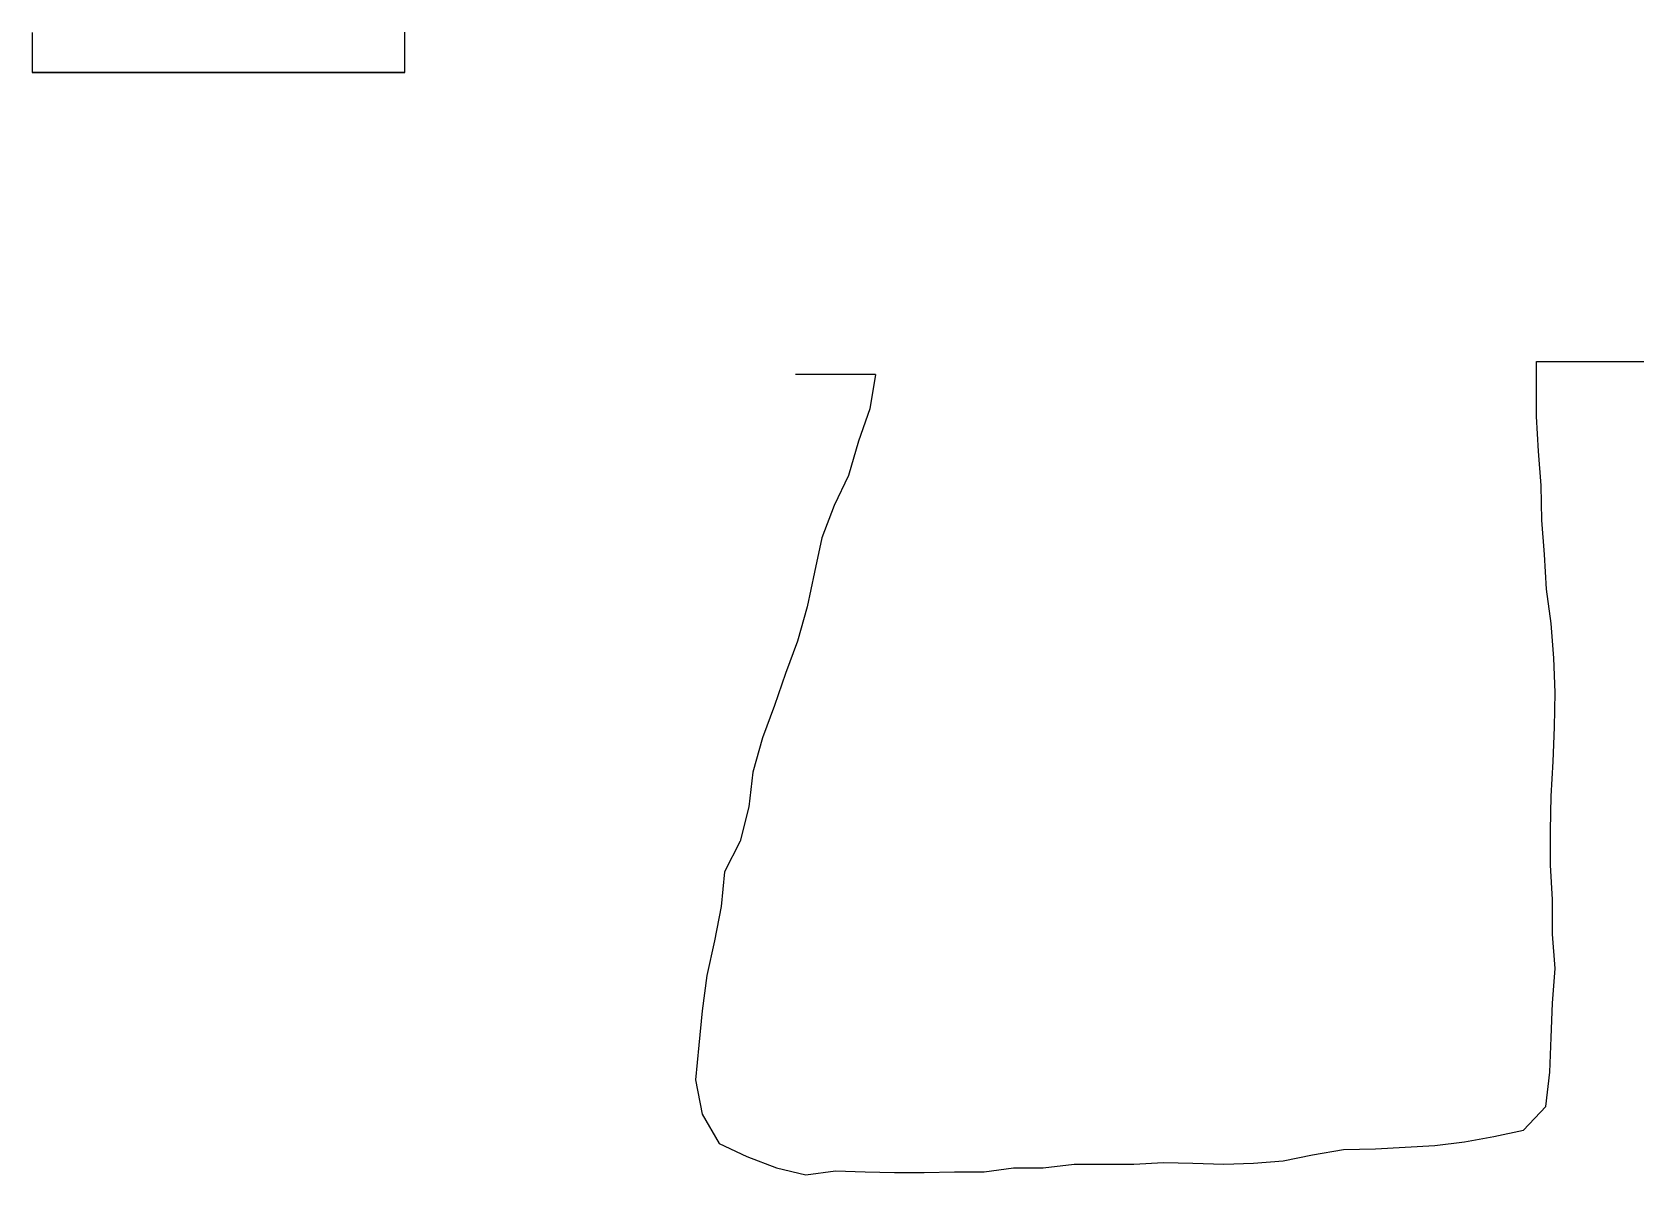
# Model space of a CAD drawing. Extents: x 4.2 to 15.4, y 2.6 to 16.
# Drawn here: x 4.15 to 12.89, y 2.62 to 8.81 of the extents above; entities that cross this region are included whole.
import ezdxf

# ---------------------------------------------------------------- set-up
doc = ezdxf.new("R2010")
doc.units = 0
doc.layers.add('LAYER1', color=7, linetype='CONTINUOUS')

msp = doc.modelspace()

# ---------------------------------------------------------------- linework, layer by layer
at = {"layer": 'LAYER1', "color": 7, "linetype": 'CONTINUOUS'}
for points in [[(4.151, 8.8085), (4.151, 8.5929)], [(6.1705, 8.5929), (6.1705, 8.8106)], [(4.151, 8.5929), (6.1705, 8.5929)], [(6.1705, 8.5929), (4.151, 8.5929)], [(8.7232, 6.9558), (8.6912, 6.7688), (8.6306, 6.5943), (8.5772, 6.4073), (8.4988, 6.2453), (8.4311, 6.0707), (8.3919, 5.8837), (8.3527, 5.6968), (8.2993, 5.5098), (8.2351, 5.3353), (8.1746, 5.1607), (8.1105, 4.9862), (8.057, 4.7992), (8.0356, 4.6123), (7.9893, 4.4253), (7.9038, 4.2591), (7.886, 4.0721), (7.8504, 3.8851), (7.8076, 3.6981), (7.7827, 3.507), (7.7649, 3.32), (7.7471, 3.133), (7.7827, 2.946), (7.8753, 2.7881), (8.025, 2.7175), (8.1853, 2.6552), (8.3456, 2.6178), (8.5059, 2.6385), (8.6662, 2.6344), (8.8265, 2.6302), (8.9868, 2.6302), (9.1507, 2.6344), (9.311, 2.6344), (9.4714, 2.6552), (9.6317, 2.6552), (9.7991, 2.6759), (9.963, 2.6759), (10.1233, 2.6759), (10.2836, 2.6842), (10.4439, 2.6801), (10.6114, 2.6759), (10.7717, 2.6801), (10.932, 2.6926), (11.0923, 2.7258), (11.2598, 2.7549), (11.4343, 2.759), (11.5946, 2.7674), (11.7549, 2.7757), (11.9153, 2.7964), (12.0756, 2.8255), (12.2359, 2.8588), (12.357, 2.9876), (12.3784, 3.1746), (12.3855, 3.3615), (12.3927, 3.5485), (12.4069, 3.7355), (12.3927, 3.9225), (12.3927, 4.1095), (12.382, 4.2965), (12.382, 4.4834), (12.3855, 4.6704), (12.3962, 4.8574), (12.4033, 5.0444), (12.4069, 5.2314), (12.3998, 5.4184), (12.3855, 5.6053), (12.3606, 5.7923), (12.3499, 5.9793), (12.3356, 6.1663), (12.3321, 6.3533), (12.3178, 6.5403), (12.3071, 6.7272), (12.3071, 6.9142), (12.3071, 7.0264)], [(12.3071, 7.0264), (12.8878, 7.0264)], [(8.7232, 6.9558), (8.2886, 6.9558)]]:
    msp.add_lwpolyline(points, dxfattribs=at)

doc.saveas('drawing.dxf')
